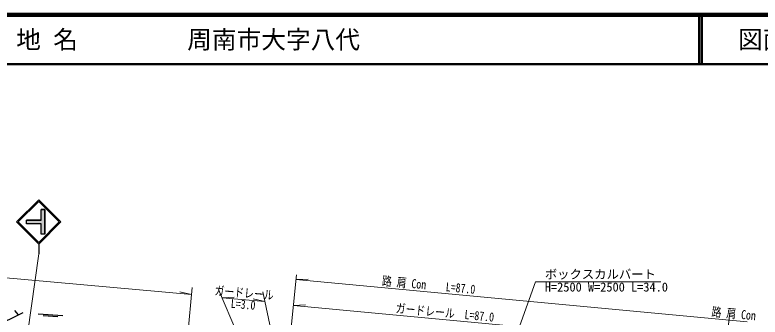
# Model space of a CAD drawing. Units: millimetres at full size, sheet at 1:1000; details may follow other scales. Extents: x 40000 to 680000, y 20000 to 380000.
# Drawn here: x 370116 to 521078, y 318730 to 380000 of the extents above; entities that cross this region are included whole.
import ezdxf
from ezdxf.enums import TextEntityAlignment as Align

# ---------------------------------------------------------------- set-up
doc = ezdxf.new("R2010")
doc.units = ezdxf.units.MM
doc.header["$LTSCALE"] = 1000
for name, color, linetype, lineweight in [('M-BGD', 7, 'Continuous', 25), ('M-STR-HTXT', 7, 'Continuous', 13), ('M-STR-STRC', 7, 'Continuous', 25), ('M-TTL', 2, 'Continuous', 140), ('M-TTL-LINE', 7, 'Continuous', 50)]:
    doc.layers.add(name, color=color, linetype=linetype, lineweight=lineweight)
doc.layers.add('M-TTL-TXT', color=7, linetype='Continuous')
doc.styles.add('ＭＳ ゴシック', font='')
doc.styles.get('ＭＳ ゴシック').set_extended_font_data('MS Gothic')

msp = doc.modelspace()

# ---------------------------------------------------------------- hatches: boundary and pattern name
at = {"layer": 'M-STR-STRC'}
msp.add_hatch(color=256, dxfattribs=at).paths.add_polyline_path([(375441, 337655), (375441, 335530), (376191, 335530), (376191, 340530), (375441, 340530), (375441, 338405), (372441, 338405), (372441, 337655)])

# ---------------------------------------------------------------- linework, layer by layer
at = {"layer": 'M-BGD'}
for p, q in [((370829, 319164), (370135, 320083)), ((379828, 318989), (374840, 319328)), ((378810, 318757), (375817, 318961))]:
    msp.add_line(p, q, dxfattribs=at)
msp.add_lwpolyline([(371746, 319610), (365773, 316708), (399862, 313560), (398264, 316972)], dxfattribs=at)
at = {"layer": 'M-STR-HTXT'}
for p, q in [((370473, 299254), (374942, 331531)), ((427135, 327290), (424078, 295664)), ((427043, 326341), (429495, 326454)), ((427043, 326341), (518486, 317744)), ((406029, 324712), (403597, 297745)), ((405900, 323280), (403510, 323839)), ((411371, 324311), (423690, 295286)), ((420363, 323861), (425552, 298847)), ((412093, 322609), (414545, 322745)), ((412093, 322609), (420775, 321876)), ((420775, 321876), (418381, 322421)), ((426536, 321090), (428988, 321204)), ((517805, 312561), (426536, 321090)), ((514901, 319112), (511824, 291958))]:
    msp.add_line(p, q, dxfattribs=at)
for points in [[(269732, 334151), (284395, 333623), (305850, 332278), (328124, 330447), (361438, 327290), (405900, 323280)], [(466519, 300638), (475571, 325864), (500971, 325864)]]:
    msp.add_lwpolyline(points, dxfattribs=at)
at = {"layer": 'M-STR-STRC'}
for p, q in [((370442, 338031), (374942, 342531)), ((370795, 338031), (374942, 342177)), ((379442, 338031), (374942, 342531)), ((379089, 338031), (374942, 342177)), ((376191, 340530), (375441, 340530)), ((375441, 338405), (375441, 340530)), ((376191, 335530), (376191, 340530)), ((372441, 337655), (372441, 338405)), ((375441, 338405), (372441, 338405)), ((370442, 338031), (374942, 333530)), ((370795, 338031), (374942, 333884)), ((375441, 337655), (372441, 337655)), ((374942, 333884), (379089, 338031)), ((374942, 333531), (379442, 338031)), ((375441, 335530), (375441, 337655)), ((376191, 335530), (375441, 335530)), ((374942, 333530), (374942, 331531))]:
    msp.add_line(p, q, dxfattribs=at)
msp.add_lwpolyline([(372441, 338405), (375441, 338405), (375441, 340530), (376191, 340530), (376191, 335530), (375441, 335530), (375441, 337655), (372441, 337655)], close=True, dxfattribs=at)
at = {"layer": 'M-TTL'}
msp.add_line((680000, 380000), (40000, 380000), dxfattribs=at)
at = {"layer": 'M-TTL-LINE'}
for p, q in [((508747, 380000), (508747, 370000)), ((509247, 380000), (509247, 370000)), ((40000, 370000), (680000, 370000))]:
    msp.add_line(p, q, dxfattribs=at)

# ---------------------------------------------------------------- texts
at = {"layer": 'M-STR-HTXT', "style": 'ＭＳ ゴシック'}
for s, p in [('ボックスカルバート', (477471, 325964)), ('H=2500 W=2500 L=34.0', (477471, 323364))]:
    msp.add_text(s, height=1833, dxfattribs=at).set_placement(p, align=Align.BOTTOM_LEFT)
at = {"layer": 'M-STR-HTXT', "style": 'ＭＳ ゴシック', "width": 0.8}
for s, rotation, p in [('路 肩 Con\u3000\u3000L=87.0', 354.629, (453797, 323774)), ('ガードレール', 355.175, (416430, 322191)), ('ガードレール\u3000L=87.0', 354.661, (457095, 318182)), ('路 肩 Con\u3000', 354.629, (516605, 317869))]:
    msp.add_text(s, height=1833, rotation=rotation, dxfattribs=at).set_placement(p, align=Align.BOTTOM_CENTER)
msp.add_text('L=3.0', height=1833, rotation=355.175, dxfattribs=at).set_placement((416434, 322242), align=Align.TOP_CENTER)
at = {"layer": 'M-TTL-TXT', "style": 'ＭＳ ゴシック'}
for s, p in [('地 名', (370380, 375000)), ('周南市大字八代', (405024, 375000))]:
    msp.add_text(s, height=3666, dxfattribs=at).set_placement(p, align=Align.MIDDLE_LEFT)
msp.add_text('図面番号', height=3666, dxfattribs=at).set_placement((526622, 375000), align=Align.MIDDLE_CENTER)

doc.saveas('drawing.dxf')
